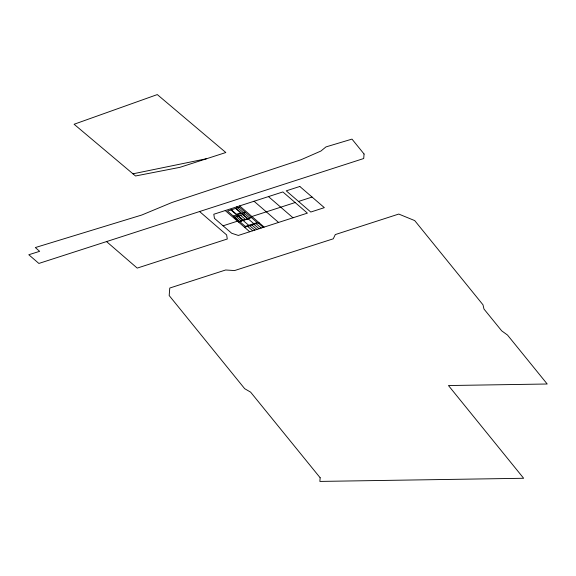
<?xml version="1.0" encoding="UTF-8"?>
<svg xmlns="http://www.w3.org/2000/svg" width="576" height="576" viewBox="0 0 576 576"><rect width="100%" height="100%" fill="white"/><g stroke="black" fill="none" stroke-linecap="round" stroke-linejoin="round"><path stroke-width="0.86" d="M239.638 205.906L282.874 191.938L307.397 213.127L238.32 235.44L231.703 233.266L214.438 218.347L213.804 214.25L239.638 205.906L264.154 227.095M251.892 216.504L295.15 202.543M233.33 216.058L245.218 212.234M244.764 213.869L234.18 217.274L239.306 221.71M223.07 225.814L237.485 221.155M298.526 201.442L312.077 197.064M239.486 221.378L251.374 217.555M238.442 221.983L249.905 218.297L236.678 206.863M244.598 227.304L259.027 222.66M132.97 173.822L135.526 175.982L179.856 167.35L225.828 152.525L157.298 94.579L74.102 124.258L132.97 173.822L206.568 158.71M268.459 196.589L292.982 217.778M254.052 201.247L278.568 222.444M258.163 222.941L263.29 227.376M256.046 223.625L261.173 228.053M236.002 208.303L253.778 223.668M235.577 208.44L240.71 212.875L236.477 214.236L231.343 209.808M242.647 214.553L247.774 218.981M253.93 224.302L259.056 228.737M240.53 215.23L245.657 219.665M251.813 224.986L256.939 229.421M238.414 215.914L243.54 220.349M249.696 225.662L254.822 230.098M230.918 209.945L248.695 225.302M236.297 216.598L241.423 221.026M247.579 226.346L252.706 230.782M225.223 210.557L249.739 231.754M199.591 211.543L226.634 234.922L227.275 239.011L137.218 268.099L106.546 241.589M320.155 477.756L319.867 481.421L523.649 478.274L448.459 385.538L547.2 384.005L507.506 335.052L501.703 330.854L483.97 309.031L482.998 304.819L414.713 220.594L398.765 214.063L335.297 234.569L333.259 238.81L234.598 270.554L225.648 269.986L169.769 288.036L169.178 295.546L244.685 388.692L250.625 392.148L320.155 477.756M364.068 154.008L363.715 158.522L38.866 263.441L28.8 254.736L39.65 251.33L35.323 247.558L141.811 215.006L171.943 202.493L301.097 159.71L320.911 151.042L325.98 146.909L351.986 139.111L364.068 154.008M299.822 186.466L286.258 190.843L310.774 212.04L324.338 207.655L299.822 186.466M239.407 207.209L227.52 211.039L245.297 226.404L257.184 222.574L239.407 207.209"/></g></svg>
